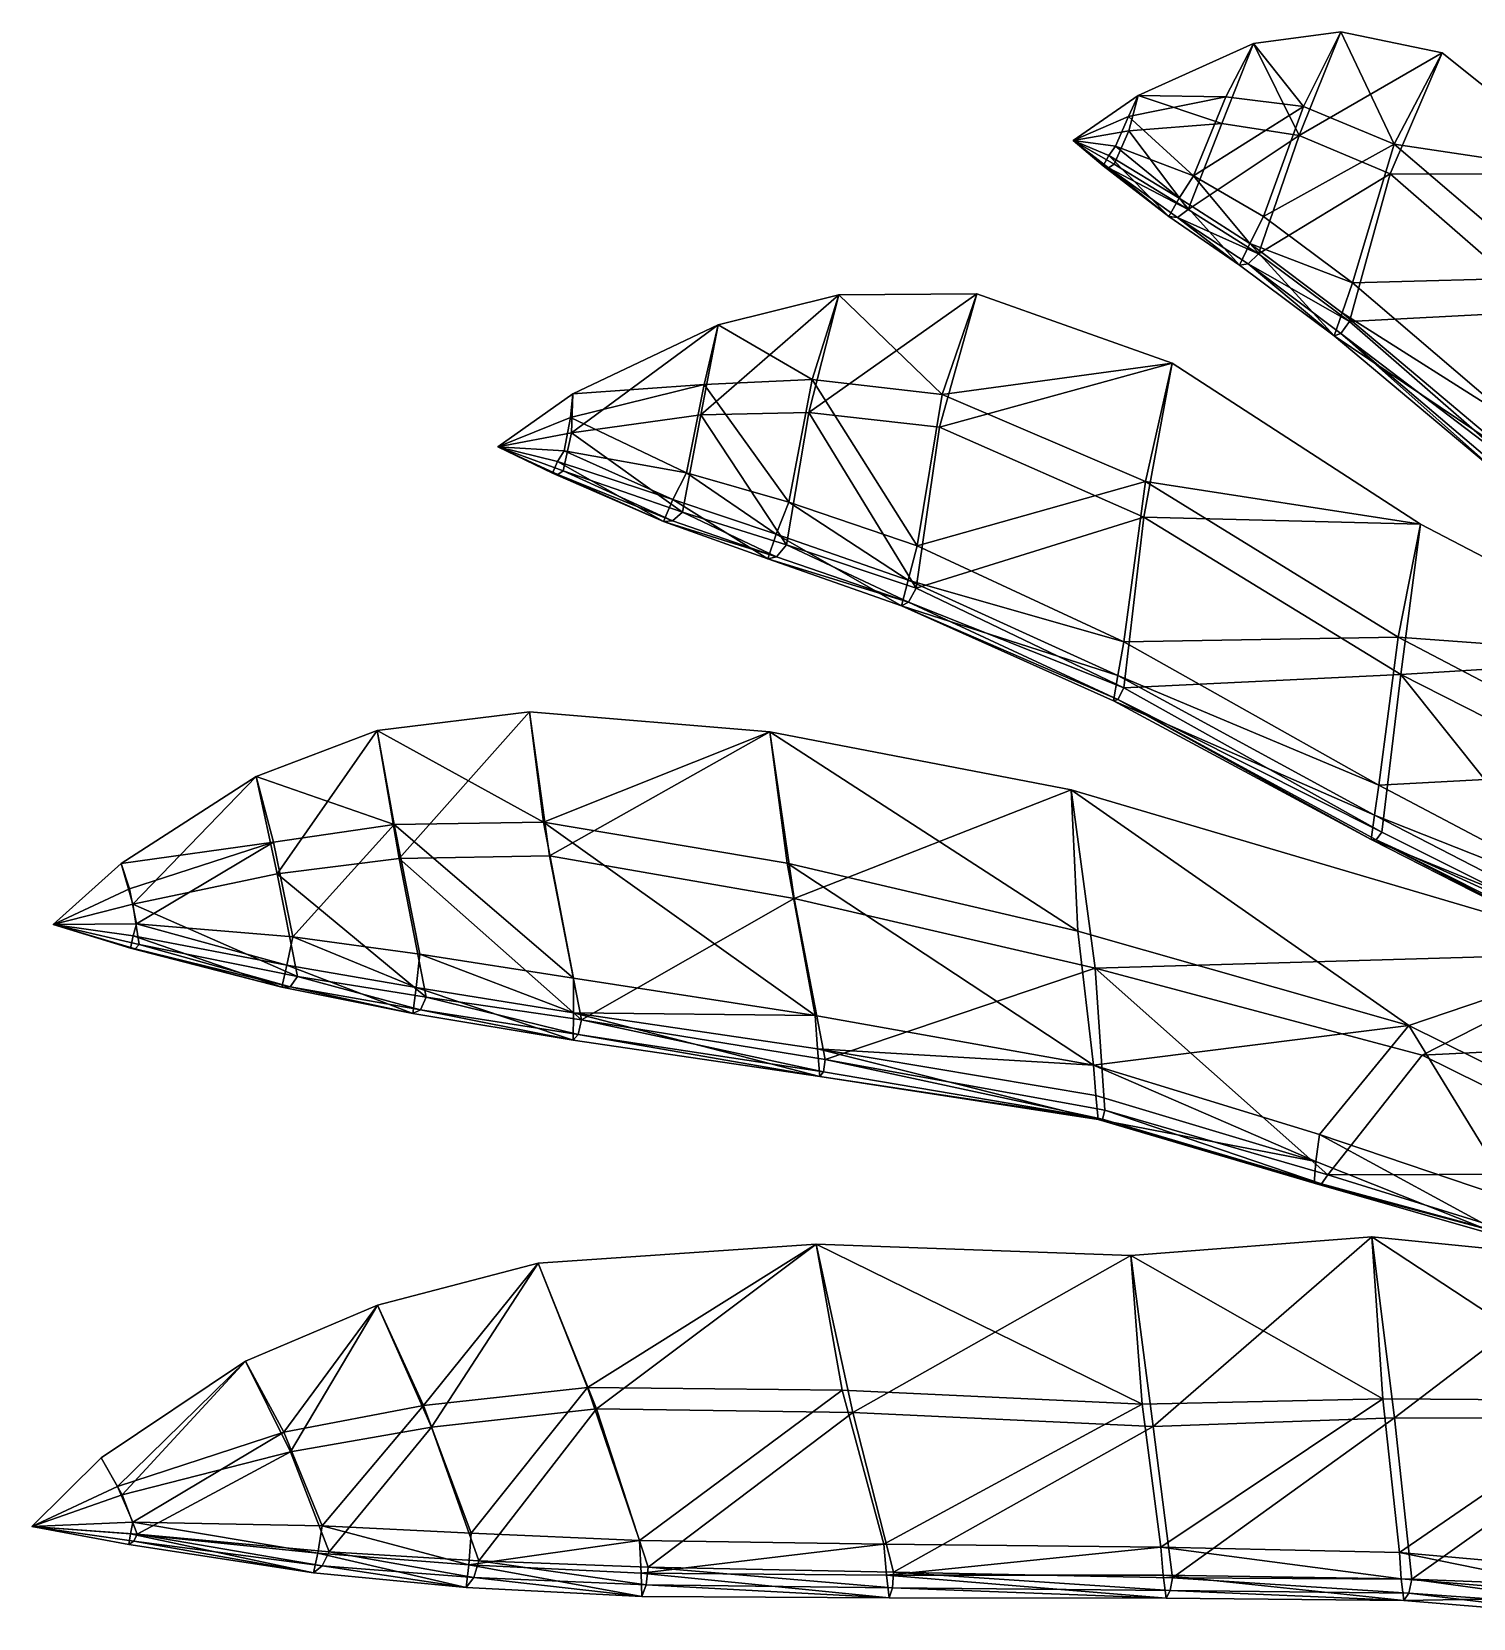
# Model space of a CAD drawing. Extents: x -0.66 to 0.66, y -0.14 to 0.26.
# Drawn here: x -0.6632 to -0.5179, y -0.0588 to 0.1011 of the extents above; entities that cross this region are included whole.
import ezdxf

# ---------------------------------------------------------------- set-up
doc = ezdxf.new("R2010")
doc.units = 0
doc.layers.add('CONDOR$LWO', color=1, linetype='CONTINUOUS')

msp = doc.modelspace()

# ---------------------------------------------------------------- linework, layer by layer
at = {"layer": 'CONDOR$LWO'}
for points in [[(-0.53129, 0.10108, 0.17463), (-0.54007, 0.09989, 0.17811), (-0.53548, 0.09063, 0.17207)], [(-0.54007, 0.09989, 0.17811), (-0.53129, 0.10108, 0.17463), (-0.53503, 0.09353, 0.16995)], [(-0.52105, 0.09894, 0.17156), (-0.53129, 0.10108, 0.17463), (-0.53548, 0.09063, 0.17207)], [(-0.52589, 0.08976, 0.16567), (-0.53503, 0.09353, 0.16995), (-0.53129, 0.10108, 0.17463)], [(-0.53129, 0.10108, 0.17463), (-0.52105, 0.09894, 0.17156), (-0.52589, 0.08976, 0.16567)], [(-0.54327, 0.09184, 0.17566), (-0.54007, 0.09989, 0.17811), (-0.55169, 0.09464, 0.17993)], [(-0.55169, 0.09464, 0.17993), (-0.54007, 0.09989, 0.17811), (-0.54285, 0.09452, 0.17367)], [(-0.54007, 0.09989, 0.17811), (-0.54327, 0.09184, 0.17566), (-0.53548, 0.09063, 0.17207)], [(-0.53503, 0.09353, 0.16995), (-0.54285, 0.09452, 0.17367), (-0.54007, 0.09989, 0.17811)], [(-0.53548, 0.09063, 0.17207), (-0.52631, 0.08677, 0.16788), (-0.52105, 0.09894, 0.17156)], [(-0.50576, 0.08672, 0.1645), (-0.52105, 0.09894, 0.17156), (-0.52631, 0.08677, 0.16788)], [(-0.52589, 0.08976, 0.16567), (-0.52105, 0.09894, 0.17156), (-0.50576, 0.08672, 0.1645)], [(-0.55825, 0.09013, 0.17993), (-0.55263, 0.09109, 0.17904), (-0.55169, 0.09464, 0.17993)], [(-0.55825, 0.09013, 0.17993), (-0.55169, 0.09464, 0.17993), (-0.55267, 0.09253, 0.17766)], [(-0.54285, 0.09452, 0.17367), (-0.55267, 0.09253, 0.17766), (-0.55169, 0.09464, 0.17993)], [(-0.55267, 0.09253, 0.17766), (-0.54285, 0.09452, 0.17367), (-0.54612, 0.08656, 0.16957)], [(-0.55263, 0.09109, 0.17904), (-0.54327, 0.09184, 0.17566), (-0.55169, 0.09464, 0.17993)], [(-0.54612, 0.08656, 0.16957), (-0.54285, 0.09452, 0.17367), (-0.53503, 0.09353, 0.16995)], [(-0.53906, 0.08247, 0.1649), (-0.54612, 0.08656, 0.16957), (-0.53503, 0.09353, 0.16995)], [(-0.53906, 0.08247, 0.1649), (-0.53503, 0.09353, 0.16995), (-0.52589, 0.08976, 0.16567)], [(-0.55825, 0.09013, 0.17993), (-0.55267, 0.09253, 0.17766), (-0.55397, 0.08953, 0.17603)], [(-0.54612, 0.08656, 0.16957), (-0.55397, 0.08953, 0.17603), (-0.55267, 0.09253, 0.17766)], [(-0.54667, 0.08316, 0.17162), (-0.54327, 0.09184, 0.17566), (-0.55263, 0.09109, 0.17904)], [(-0.53548, 0.09063, 0.17207), (-0.54327, 0.09184, 0.17566), (-0.54667, 0.08316, 0.17162)], [(-0.55825, 0.09013, 0.17993), (-0.55411, 0.08773, 0.17741), (-0.55263, 0.09109, 0.17904)], [(-0.55469, 0.08737, 0.17692), (-0.55825, 0.09013, 0.17993), (-0.55523, 0.08755, 0.1761)], [(-0.55411, 0.08773, 0.17741), (-0.55825, 0.09013, 0.17993), (-0.55469, 0.08737, 0.17692)], [(-0.55825, 0.09013, 0.17993), (-0.55466, 0.0886, 0.17585), (-0.55523, 0.08755, 0.1761)], [(-0.55825, 0.09013, 0.17993), (-0.55397, 0.08953, 0.17603), (-0.55466, 0.0886, 0.17585)], [(-0.55411, 0.08773, 0.17741), (-0.54667, 0.08316, 0.17162), (-0.55263, 0.09109, 0.17904)], [(-0.54667, 0.08316, 0.17162), (-0.53956, 0.07868, 0.16713), (-0.53548, 0.09063, 0.17207)], [(-0.52631, 0.08677, 0.16788), (-0.53548, 0.09063, 0.17207), (-0.53956, 0.07868, 0.16713)], [(-0.53009, 0.07578, 0.16038), (-0.53906, 0.08247, 0.1649), (-0.52589, 0.08976, 0.16567)], [(-0.53009, 0.07578, 0.16038), (-0.52589, 0.08976, 0.16567), (-0.51017, 0.0763, 0.15971)], [(-0.51017, 0.0763, 0.15971), (-0.52589, 0.08976, 0.16567), (-0.50576, 0.08672, 0.1645)], [(-0.54862, 0.08246, 0.16939), (-0.55523, 0.08755, 0.1761), (-0.55466, 0.0886, 0.17585)], [(-0.54758, 0.08431, 0.1691), (-0.55466, 0.0886, 0.17585), (-0.55397, 0.08953, 0.17603)], [(-0.55466, 0.0886, 0.17585), (-0.54758, 0.08431, 0.1691), (-0.54862, 0.08246, 0.16939)], [(-0.55397, 0.08953, 0.17603), (-0.54612, 0.08656, 0.16957), (-0.54758, 0.08431, 0.1691)], [(-0.55469, 0.08737, 0.17692), (-0.55523, 0.08755, 0.1761), (-0.54862, 0.08246, 0.16939)], [(-0.54667, 0.08316, 0.17162), (-0.55411, 0.08773, 0.17741), (-0.55469, 0.08737, 0.17692)], [(-0.54862, 0.08246, 0.16939), (-0.54775, 0.08237, 0.17061), (-0.55469, 0.08737, 0.17692)], [(-0.54775, 0.08237, 0.17061), (-0.54667, 0.08316, 0.17162), (-0.55469, 0.08737, 0.17692)], [(-0.54046, 0.07973, 0.1643), (-0.54758, 0.08431, 0.1691), (-0.54612, 0.08656, 0.16957)], [(-0.54612, 0.08656, 0.16957), (-0.53906, 0.08247, 0.1649), (-0.54046, 0.07973, 0.1643)], [(-0.53956, 0.07868, 0.16713), (-0.53041, 0.07186, 0.1627), (-0.52631, 0.08677, 0.16788)], [(-0.51041, 0.07293, 0.16207), (-0.52631, 0.08677, 0.16788), (-0.53041, 0.07186, 0.1627)], [(-0.52631, 0.08677, 0.16788), (-0.51041, 0.07293, 0.16207), (-0.50576, 0.08672, 0.1645)], [(-0.54147, 0.07755, 0.16453), (-0.54862, 0.08246, 0.16939), (-0.54758, 0.08431, 0.1691)], [(-0.53956, 0.07868, 0.16713), (-0.54667, 0.08316, 0.17162), (-0.54775, 0.08237, 0.17061)], [(-0.54758, 0.08431, 0.1691), (-0.54046, 0.07973, 0.1643), (-0.54147, 0.07755, 0.16453)], [(-0.54775, 0.08237, 0.17061), (-0.54862, 0.08246, 0.16939), (-0.54147, 0.07755, 0.16453)], [(-0.54147, 0.07755, 0.16453), (-0.54062, 0.07768, 0.16596), (-0.54775, 0.08237, 0.17061)], [(-0.54062, 0.07768, 0.16596), (-0.53956, 0.07868, 0.16713), (-0.54775, 0.08237, 0.17061)], [(-0.54046, 0.07973, 0.1643), (-0.53906, 0.08247, 0.1649), (-0.53009, 0.07578, 0.16038)], [(-0.53195, 0.07042, 0.1598), (-0.54147, 0.07755, 0.16453), (-0.54046, 0.07973, 0.1643)], [(-0.53041, 0.07186, 0.1627), (-0.53956, 0.07868, 0.16713), (-0.54062, 0.07768, 0.16596)], [(-0.53115, 0.07273, 0.15974), (-0.54046, 0.07973, 0.1643), (-0.53009, 0.07578, 0.16038)], [(-0.54046, 0.07973, 0.1643), (-0.53115, 0.07273, 0.15974), (-0.53195, 0.07042, 0.1598)], [(-0.54062, 0.07768, 0.16596), (-0.54147, 0.07755, 0.16453), (-0.53195, 0.07042, 0.1598)], [(-0.53195, 0.07042, 0.1598), (-0.53128, 0.07067, 0.16144), (-0.54062, 0.07768, 0.16596)], [(-0.53128, 0.07067, 0.16144), (-0.53041, 0.07186, 0.1627), (-0.54062, 0.07768, 0.16596)], [(-0.53115, 0.07273, 0.15974), (-0.53009, 0.07578, 0.16038), (-0.51343, 0.06152, 0.15518)], [(-0.51343, 0.06152, 0.15518), (-0.53009, 0.07578, 0.16038), (-0.51017, 0.0763, 0.15971)], [(-0.59576, 0.06247, 0.1811), (-0.58489, 0.0627, 0.17772), (-0.58185, 0.07457, 0.18119)], [(-0.58185, 0.07457, 0.18119), (-0.59401, 0.07155, 0.18372), (-0.59576, 0.06247, 0.1811)], [(-0.59401, 0.07155, 0.18372), (-0.58185, 0.07457, 0.18119), (-0.58453, 0.06603, 0.17561)], [(-0.58489, 0.0627, 0.17772), (-0.57171, 0.06121, 0.1733), (-0.56797, 0.07467, 0.17763)], [(-0.56797, 0.07467, 0.17763), (-0.58185, 0.07457, 0.18119), (-0.58489, 0.0627, 0.17772)], [(-0.57146, 0.06453, 0.17121), (-0.58453, 0.06603, 0.17561), (-0.58185, 0.07457, 0.18119)], [(-0.58185, 0.07457, 0.18119), (-0.56797, 0.07467, 0.17763), (-0.57146, 0.06453, 0.17121)], [(-0.54827, 0.06768, 0.16963), (-0.56797, 0.07467, 0.17763), (-0.57171, 0.06121, 0.1733)], [(-0.57146, 0.06453, 0.17121), (-0.56797, 0.07467, 0.17763), (-0.54827, 0.06768, 0.16963)], [(-0.53195, 0.07042, 0.1598), (-0.53115, 0.07273, 0.15974), (-0.51419, 0.05847, 0.15463)], [(-0.51343, 0.06152, 0.15518), (-0.51419, 0.05847, 0.15463), (-0.53115, 0.07273, 0.15974)], [(-0.53041, 0.07186, 0.1627), (-0.51363, 0.05725, 0.15756), (-0.51041, 0.07293, 0.16207)], [(-0.59401, 0.07155, 0.18372), (-0.60867, 0.06459, 0.18454), (-0.60881, 0.06065, 0.18418)], [(-0.60881, 0.06065, 0.18418), (-0.59576, 0.06247, 0.1811), (-0.59401, 0.07155, 0.18372)], [(-0.60867, 0.06459, 0.18454), (-0.59401, 0.07155, 0.18372), (-0.59542, 0.06554, 0.17909)], [(-0.58453, 0.06603, 0.17561), (-0.59542, 0.06554, 0.17909), (-0.59401, 0.07155, 0.18372)], [(-0.53128, 0.07067, 0.16144), (-0.53195, 0.07042, 0.1598), (-0.51482, 0.05606, 0.15482)], [(-0.51419, 0.05847, 0.15463), (-0.51482, 0.05606, 0.15482), (-0.53195, 0.07042, 0.1598)], [(-0.51363, 0.05725, 0.15756), (-0.53041, 0.07186, 0.1627), (-0.53128, 0.07067, 0.16144)], [(-0.51433, 0.05624, 0.15629), (-0.53128, 0.07067, 0.16144), (-0.51482, 0.05606, 0.15482)], [(-0.53128, 0.07067, 0.16144), (-0.51433, 0.05624, 0.15629), (-0.51363, 0.05725, 0.15756)], [(-0.57171, 0.06121, 0.1733), (-0.55113, 0.05216, 0.1665), (-0.54827, 0.06768, 0.16963)], [(-0.55096, 0.05576, 0.16429), (-0.57146, 0.06453, 0.17121), (-0.54827, 0.06768, 0.16963)], [(-0.52326, 0.05146, 0.16231), (-0.54827, 0.06768, 0.16963), (-0.55113, 0.05216, 0.1665)], [(-0.55096, 0.05576, 0.16429), (-0.54827, 0.06768, 0.16963), (-0.52326, 0.05146, 0.16231)], [(-0.59542, 0.06554, 0.17909), (-0.58453, 0.06603, 0.17561), (-0.58691, 0.05368, 0.17014)], [(-0.57398, 0.04927, 0.16519), (-0.58691, 0.05368, 0.17014), (-0.58453, 0.06603, 0.17561)], [(-0.58453, 0.06603, 0.17561), (-0.57146, 0.06453, 0.17121), (-0.57398, 0.04927, 0.16519)], [(-0.61621, 0.05923, 0.1848), (-0.60881, 0.06065, 0.18418), (-0.60867, 0.06459, 0.18454)], [(-0.61621, 0.05923, 0.1848), (-0.60867, 0.06459, 0.18454), (-0.60891, 0.0622, 0.18278)], [(-0.60891, 0.0622, 0.18278), (-0.59542, 0.06554, 0.17909), (-0.59722, 0.05661, 0.17475)], [(-0.59542, 0.06554, 0.17909), (-0.60891, 0.0622, 0.18278), (-0.60867, 0.06459, 0.18454)], [(-0.58691, 0.05368, 0.17014), (-0.59722, 0.05661, 0.17475), (-0.59542, 0.06554, 0.17909)], [(-0.57398, 0.04927, 0.16519), (-0.57146, 0.06453, 0.17121), (-0.55096, 0.05576, 0.16429)], [(-0.5976, 0.05266, 0.17679), (-0.59576, 0.06247, 0.1811), (-0.60881, 0.06065, 0.18418)], [(-0.59576, 0.06247, 0.1811), (-0.5976, 0.05266, 0.17679), (-0.58714, 0.04936, 0.17229)], [(-0.58489, 0.0627, 0.17772), (-0.59576, 0.06247, 0.1811), (-0.58714, 0.04936, 0.17229)], [(-0.58489, 0.0627, 0.17772), (-0.58714, 0.04936, 0.17229), (-0.57407, 0.045, 0.16736)], [(-0.57171, 0.06121, 0.1733), (-0.58489, 0.0627, 0.17772), (-0.57407, 0.045, 0.16736)], [(-0.61621, 0.05923, 0.1848), (-0.60891, 0.0622, 0.18278), (-0.60955, 0.05885, 0.18105)], [(-0.59722, 0.05661, 0.17475), (-0.60955, 0.05885, 0.18105), (-0.60891, 0.0622, 0.18278)], [(-0.55113, 0.05216, 0.1665), (-0.57171, 0.06121, 0.1733), (-0.57407, 0.045, 0.16736)], [(-0.61621, 0.05923, 0.1848), (-0.60962, 0.05684, 0.18244), (-0.60881, 0.06065, 0.18418)], [(-0.61017, 0.05644, 0.18188), (-0.61621, 0.05923, 0.1848), (-0.6107, 0.0566, 0.18104)], [(-0.60962, 0.05684, 0.18244), (-0.61621, 0.05923, 0.1848), (-0.61017, 0.05644, 0.18188)], [(-0.61621, 0.05923, 0.1848), (-0.6102, 0.05776, 0.18083), (-0.6107, 0.0566, 0.18104)], [(-0.61621, 0.05923, 0.1848), (-0.60955, 0.05885, 0.18105), (-0.6102, 0.05776, 0.18083)], [(-0.60962, 0.05684, 0.18244), (-0.5976, 0.05266, 0.17679), (-0.60881, 0.06065, 0.18418)], [(-0.59953, 0.05173, 0.17453), (-0.6107, 0.0566, 0.18104), (-0.6102, 0.05776, 0.18083)], [(-0.59859, 0.05393, 0.17419), (-0.6102, 0.05776, 0.18083), (-0.60955, 0.05885, 0.18105)], [(-0.6102, 0.05776, 0.18083), (-0.59859, 0.05393, 0.17419), (-0.59953, 0.05173, 0.17453)], [(-0.60955, 0.05885, 0.18105), (-0.59722, 0.05661, 0.17475), (-0.59859, 0.05393, 0.17419)], [(-0.61017, 0.05644, 0.18188), (-0.6107, 0.0566, 0.18104), (-0.59953, 0.05173, 0.17453)], [(-0.60962, 0.05684, 0.18244), (-0.61017, 0.05644, 0.18188), (-0.59863, 0.05177, 0.17571)], [(-0.59953, 0.05173, 0.17453), (-0.59863, 0.05177, 0.17571), (-0.61017, 0.05644, 0.18188)], [(-0.59863, 0.05177, 0.17571), (-0.5976, 0.05266, 0.17679), (-0.60962, 0.05684, 0.18244)], [(-0.58816, 0.05045, 0.16943), (-0.59859, 0.05393, 0.17419), (-0.59722, 0.05661, 0.17475)], [(-0.59722, 0.05661, 0.17475), (-0.58691, 0.05368, 0.17014), (-0.58816, 0.05045, 0.16943)], [(-0.55313, 0.0396, 0.15911), (-0.57398, 0.04927, 0.16519), (-0.55096, 0.05576, 0.16429)], [(-0.55313, 0.0396, 0.15911), (-0.55096, 0.05576, 0.16429), (-0.52549, 0.04006, 0.15769)], [(-0.52549, 0.04006, 0.15769), (-0.55096, 0.05576, 0.16429), (-0.52326, 0.05146, 0.16231)], [(-0.58903, 0.04794, 0.16961), (-0.59953, 0.05173, 0.17453), (-0.59859, 0.05393, 0.17419)], [(-0.59859, 0.05393, 0.17419), (-0.58816, 0.05045, 0.16943), (-0.58903, 0.04794, 0.16961)], [(-0.57487, 0.0458, 0.16441), (-0.58816, 0.05045, 0.16943), (-0.58691, 0.05368, 0.17014)], [(-0.58691, 0.05368, 0.17014), (-0.57398, 0.04927, 0.16519), (-0.57487, 0.0458, 0.16441)], [(-0.58813, 0.04817, 0.17103), (-0.59863, 0.05177, 0.17571), (-0.59953, 0.05173, 0.17453)], [(-0.58903, 0.04794, 0.16961), (-0.58813, 0.04817, 0.17103), (-0.59953, 0.05173, 0.17453)], [(-0.5976, 0.05266, 0.17679), (-0.59863, 0.05177, 0.17571), (-0.58813, 0.04817, 0.17103)], [(-0.58813, 0.04817, 0.17103), (-0.58714, 0.04936, 0.17229), (-0.5976, 0.05266, 0.17679)], [(-0.57407, 0.045, 0.16736), (-0.55314, 0.03495, 0.16131), (-0.55113, 0.05216, 0.1665)], [(-0.52524, 0.0363, 0.15991), (-0.55113, 0.05216, 0.1665), (-0.55314, 0.03495, 0.16131)], [(-0.55113, 0.05216, 0.1665), (-0.52524, 0.0363, 0.15991), (-0.52326, 0.05146, 0.16231)], [(-0.52549, 0.04006, 0.15769), (-0.52326, 0.05146, 0.16231), (-0.49744, 0.03802, 0.15579)], [(-0.49744, 0.03802, 0.15579), (-0.52326, 0.05146, 0.16231), (-0.52524, 0.0363, 0.15991)], [(-0.57554, 0.04321, 0.16438), (-0.58903, 0.04794, 0.16961), (-0.58816, 0.05045, 0.16943)], [(-0.58816, 0.05045, 0.16943), (-0.57487, 0.0458, 0.16441), (-0.57554, 0.04321, 0.16438)], [(-0.57483, 0.04359, 0.16605), (-0.58813, 0.04817, 0.17103), (-0.58903, 0.04794, 0.16961)], [(-0.58714, 0.04936, 0.17229), (-0.58813, 0.04817, 0.17103), (-0.57483, 0.04359, 0.16605)], [(-0.57483, 0.04359, 0.16605), (-0.57407, 0.045, 0.16736), (-0.58714, 0.04936, 0.17229)], [(-0.57487, 0.0458, 0.16441), (-0.57398, 0.04927, 0.16519), (-0.55313, 0.0396, 0.15911)], [(-0.57554, 0.04321, 0.16438), (-0.57483, 0.04359, 0.16605), (-0.58903, 0.04794, 0.16961)], [(-0.57554, 0.04321, 0.16438), (-0.57487, 0.0458, 0.16441), (-0.55376, 0.03619, 0.15842)], [(-0.55313, 0.0396, 0.15911), (-0.55376, 0.03619, 0.15842), (-0.57487, 0.0458, 0.16441)], [(-0.55314, 0.03495, 0.16131), (-0.57407, 0.045, 0.16736), (-0.57483, 0.04359, 0.16605)], [(-0.55374, 0.03378, 0.16001), (-0.57483, 0.04359, 0.16605), (-0.57554, 0.04321, 0.16438)], [(-0.55376, 0.03619, 0.15842), (-0.55419, 0.03364, 0.15836), (-0.57554, 0.04321, 0.16438)], [(-0.57554, 0.04321, 0.16438), (-0.55419, 0.03364, 0.15836), (-0.55374, 0.03378, 0.16001)], [(-0.57483, 0.04359, 0.16605), (-0.55374, 0.03378, 0.16001), (-0.55314, 0.03495, 0.16131)], [(-0.52743, 0.02513, 0.15329), (-0.55313, 0.0396, 0.15911), (-0.52549, 0.04006, 0.15769)], [(-0.52743, 0.02513, 0.15329), (-0.52549, 0.04006, 0.15769), (-0.49987, 0.02661, 0.15259)], [(-0.49744, 0.03802, 0.15579), (-0.49987, 0.02661, 0.15259), (-0.52549, 0.04006, 0.15769)], [(-0.55376, 0.03619, 0.15842), (-0.55313, 0.0396, 0.15911), (-0.52743, 0.02513, 0.15329)], [(-0.52524, 0.0363, 0.15991), (-0.49943, 0.0232, 0.15495), (-0.49744, 0.03802, 0.15579)], [(-0.55419, 0.03364, 0.15836), (-0.55376, 0.03619, 0.15842), (-0.52788, 0.02212, 0.15273)], [(-0.52743, 0.02513, 0.15329), (-0.52788, 0.02212, 0.15273), (-0.55376, 0.03619, 0.15842)], [(-0.55314, 0.03495, 0.16131), (-0.52714, 0.0204, 0.15544), (-0.52524, 0.0363, 0.15991)], [(-0.52524, 0.0363, 0.15991), (-0.52714, 0.0204, 0.15544), (-0.50282, 0.00826, 0.15)], [(-0.49943, 0.0232, 0.15495), (-0.52524, 0.0363, 0.15991), (-0.50282, 0.00826, 0.15)], [(-0.55374, 0.03378, 0.16001), (-0.55419, 0.03364, 0.15836), (-0.52822, 0.01967, 0.15283)], [(-0.52788, 0.02212, 0.15273), (-0.52822, 0.01967, 0.15283), (-0.55419, 0.03364, 0.15836)], [(-0.52714, 0.0204, 0.15544), (-0.55314, 0.03495, 0.16131), (-0.55374, 0.03378, 0.16001)], [(-0.52772, 0.01963, 0.15423), (-0.55374, 0.03378, 0.16001), (-0.52822, 0.01967, 0.15283)], [(-0.55374, 0.03378, 0.16001), (-0.52772, 0.01963, 0.15423), (-0.52714, 0.0204, 0.15544)], [(-0.61304, 0.03255, 0.18277), (-0.62838, 0.03065, 0.1856), (-0.62617, 0.01774, 0.18154)], [(-0.62838, 0.03065, 0.1856), (-0.61304, 0.03255, 0.18277), (-0.61163, 0.02142, 0.17579)], [(-0.62617, 0.01774, 0.18154), (-0.61103, 0.01804, 0.17772), (-0.61304, 0.03255, 0.18277)], [(-0.5888, 0.03051, 0.17441), (-0.61304, 0.03255, 0.18277), (-0.61103, 0.01804, 0.17772)], [(-0.61163, 0.02142, 0.17579), (-0.61304, 0.03255, 0.18277), (-0.5888, 0.03051, 0.17441)], [(-0.62838, 0.03065, 0.1856), (-0.64058, 0.02602, 0.18721), (-0.63846, 0.01622, 0.18423)], [(-0.64058, 0.02602, 0.18721), (-0.62838, 0.03065, 0.1856), (-0.62665, 0.02119, 0.17956)], [(-0.63846, 0.01622, 0.18423), (-0.62617, 0.01774, 0.18154), (-0.62838, 0.03065, 0.1856)], [(-0.61163, 0.02142, 0.17579), (-0.62665, 0.02119, 0.17956), (-0.62838, 0.03065, 0.1856)], [(-0.58707, 0.01727, 0.16878), (-0.61163, 0.02142, 0.17579), (-0.5888, 0.03051, 0.17441)], [(-0.61103, 0.01804, 0.17772), (-0.58636, 0.01371, 0.17073), (-0.5888, 0.03051, 0.17441)], [(-0.55846, 0.02466, 0.1666), (-0.5888, 0.03051, 0.17441), (-0.58636, 0.01371, 0.17073)], [(-0.5888, 0.03051, 0.17441), (-0.55846, 0.02466, 0.1666), (-0.55778, 0.01042, 0.16119)], [(-0.55778, 0.01042, 0.16119), (-0.58707, 0.01727, 0.16878), (-0.5888, 0.03051, 0.17441)], [(-0.64058, 0.02602, 0.18721), (-0.65416, 0.01726, 0.18684), (-0.653, 0.01314, 0.18643)], [(-0.65416, 0.01726, 0.18684), (-0.64058, 0.02602, 0.18721), (-0.63884, 0.01941, 0.18232)], [(-0.653, 0.01314, 0.18643), (-0.63846, 0.01622, 0.18423), (-0.64058, 0.02602, 0.18721)], [(-0.62665, 0.02119, 0.17956), (-0.63884, 0.01941, 0.18232), (-0.64058, 0.02602, 0.18721)], [(-0.49987, 0.02661, 0.15259), (-0.50318, 0.01235, 0.14766), (-0.52743, 0.02513, 0.15329)], [(-0.58636, 0.01371, 0.17073), (-0.55603, 0.00669, 0.16521), (-0.55846, 0.02466, 0.1666)], [(-0.52441, 0.00091, 0.15271), (-0.55778, 0.01042, 0.16119), (-0.55846, 0.02466, 0.1666)], [(-0.50282, 0.00826, 0.15), (-0.52441, 0.00091, 0.15271), (-0.55846, 0.02466, 0.1666)], [(-0.50282, 0.00826, 0.15), (-0.55846, 0.02466, 0.1666), (-0.55603, 0.00669, 0.16521)], [(-0.52788, 0.02212, 0.15273), (-0.52743, 0.02513, 0.15329), (-0.50318, 0.01235, 0.14766)], [(-0.63686, 0.00987, 0.1776), (-0.63884, 0.01941, 0.18232), (-0.62665, 0.02119, 0.17956)], [(-0.62408, 0.0081, 0.17351), (-0.63686, 0.00987, 0.1776), (-0.62665, 0.02119, 0.17956)], [(-0.62665, 0.02119, 0.17956), (-0.61163, 0.02142, 0.17579), (-0.60859, 0.00569, 0.16901)], [(-0.60859, 0.00569, 0.16901), (-0.62408, 0.0081, 0.17351), (-0.62665, 0.02119, 0.17956)], [(-0.61163, 0.02142, 0.17579), (-0.58707, 0.01727, 0.16878), (-0.58423, 0.00193, 0.16263)], [(-0.58423, 0.00193, 0.16263), (-0.60859, 0.00569, 0.16901), (-0.61163, 0.02142, 0.17579)], [(-0.52822, 0.01967, 0.15283), (-0.52788, 0.02212, 0.15273), (-0.50382, 0.00974, 0.1472)], [(-0.50382, 0.00974, 0.1472), (-0.52788, 0.02212, 0.15273), (-0.50318, 0.01235, 0.14766)], [(-0.63884, 0.01941, 0.18232), (-0.65332, 0.01471, 0.18504), (-0.65416, 0.01726, 0.18684)], [(-0.65332, 0.01471, 0.18504), (-0.63884, 0.01941, 0.18232), (-0.65262, 0.01116, 0.18319)], [(-0.63884, 0.01941, 0.18232), (-0.63686, 0.00987, 0.1776), (-0.65262, 0.01116, 0.18319)], [(-0.50425, 0.00744, 0.14747), (-0.52822, 0.01967, 0.15283), (-0.50382, 0.00974, 0.1472)], [(-0.52772, 0.01963, 0.15423), (-0.52822, 0.01967, 0.15283), (-0.50425, 0.00744, 0.14747)], [(-0.50282, 0.00826, 0.15), (-0.52714, 0.0204, 0.15544), (-0.52772, 0.01963, 0.15423)], [(-0.5036, 0.0075, 0.1488), (-0.52772, 0.01963, 0.15423), (-0.50425, 0.00744, 0.14747)], [(-0.52772, 0.01963, 0.15423), (-0.5036, 0.0075, 0.1488), (-0.50282, 0.00826, 0.15)], [(-0.62617, 0.01774, 0.18154), (-0.63846, 0.01622, 0.18423), (-0.62343, 0.00379, 0.17549)], [(-0.61103, 0.01804, 0.17772), (-0.62617, 0.01774, 0.18154), (-0.60779, 0.0015, 0.17094)], [(-0.62617, 0.01774, 0.18154), (-0.62343, 0.00379, 0.17549), (-0.60779, 0.0015, 0.17094)], [(-0.58636, 0.01371, 0.17073), (-0.61103, 0.01804, 0.17772), (-0.60779, 0.0015, 0.17094)], [(-0.66104, 0.01111, 0.18648), (-0.653, 0.01314, 0.18643), (-0.65416, 0.01726, 0.18684)], [(-0.66104, 0.01111, 0.18648), (-0.65416, 0.01726, 0.18684), (-0.65332, 0.01471, 0.18504)], [(-0.6364, 0.00585, 0.1795), (-0.63846, 0.01622, 0.18423), (-0.653, 0.01314, 0.18643)], [(-0.63846, 0.01622, 0.18423), (-0.6364, 0.00585, 0.1795), (-0.62343, 0.00379, 0.17549)], [(-0.58707, 0.01727, 0.16878), (-0.55778, 0.01042, 0.16119), (-0.5562, -0.00308, 0.15602)], [(-0.5562, -0.00308, 0.15602), (-0.58423, 0.00193, 0.16263), (-0.58707, 0.01727, 0.16878)], [(-0.66104, 0.01111, 0.18648), (-0.65332, 0.01471, 0.18504), (-0.65262, 0.01116, 0.18319)], [(-0.66104, 0.01111, 0.18648), (-0.65236, 0.0091, 0.18453), (-0.653, 0.01314, 0.18643)], [(-0.65236, 0.0091, 0.18453), (-0.6364, 0.00585, 0.1795), (-0.653, 0.01314, 0.18643)], [(-0.60779, 0.0015, 0.17094), (-0.58323, -0.0025, 0.16451), (-0.58636, 0.01371, 0.17073)], [(-0.55603, 0.00669, 0.16521), (-0.58636, 0.01371, 0.17073), (-0.58323, -0.0025, 0.16451)], [(-0.66104, 0.01111, 0.18648), (-0.65262, 0.01116, 0.18319), (-0.65296, 0.00997, 0.18289)], [(-0.65276, 0.00864, 0.18394), (-0.66104, 0.01111, 0.18648), (-0.65323, 0.00873, 0.18305)], [(-0.65236, 0.0091, 0.18453), (-0.66104, 0.01111, 0.18648), (-0.65276, 0.00864, 0.18394)], [(-0.66104, 0.01111, 0.18648), (-0.65296, 0.00997, 0.18289), (-0.65323, 0.00873, 0.18305)], [(-0.63799, 0.00478, 0.17697), (-0.65323, 0.00873, 0.18305), (-0.65296, 0.00997, 0.18289)], [(-0.63747, 0.00702, 0.17686), (-0.65296, 0.00997, 0.18289), (-0.65262, 0.01116, 0.18319)], [(-0.65296, 0.00997, 0.18289), (-0.63747, 0.00702, 0.17686), (-0.63799, 0.00478, 0.17697)], [(-0.65262, 0.01116, 0.18319), (-0.63686, 0.00987, 0.1776), (-0.63747, 0.00702, 0.17686)], [(-0.62446, 0.00475, 0.17261), (-0.63747, 0.00702, 0.17686), (-0.63686, 0.00987, 0.1776)], [(-0.63686, 0.00987, 0.1776), (-0.62408, 0.0081, 0.17351), (-0.62446, 0.00475, 0.17261)], [(-0.5562, -0.00308, 0.15602), (-0.55778, 0.01042, 0.16119), (-0.52441, 0.00091, 0.15271)], [(-0.65276, 0.00864, 0.18394), (-0.65323, 0.00873, 0.18305), (-0.63799, 0.00478, 0.17697)], [(-0.65236, 0.0091, 0.18453), (-0.65276, 0.00864, 0.18394), (-0.63714, 0.00483, 0.17832)], [(-0.63799, 0.00478, 0.17697), (-0.63714, 0.00483, 0.17832), (-0.65276, 0.00864, 0.18394)], [(-0.63714, 0.00483, 0.17832), (-0.6364, 0.00585, 0.1795), (-0.65236, 0.0091, 0.18453)], [(-0.6086, 0.00221, 0.16803), (-0.62446, 0.00475, 0.17261), (-0.62408, 0.0081, 0.17351)], [(-0.62408, 0.0081, 0.17351), (-0.60859, 0.00569, 0.16901), (-0.6086, 0.00221, 0.16803)], [(-0.55603, 0.00669, 0.16521), (-0.52307, -0.00205, 0.15839), (-0.50282, 0.00826, 0.15)], [(-0.4903, -0.01597, 0.14353), (-0.52441, 0.00091, 0.15271), (-0.50282, 0.00826, 0.15)], [(-0.48569, -0.00023, 0.14935), (-0.50282, 0.00826, 0.15), (-0.52307, -0.00205, 0.15839)], [(-0.62478, 0.00215, 0.17262), (-0.63799, 0.00478, 0.17697), (-0.63747, 0.00702, 0.17686)], [(-0.63747, 0.00702, 0.17686), (-0.62446, 0.00475, 0.17261), (-0.62478, 0.00215, 0.17262)], [(-0.58323, -0.0025, 0.16451), (-0.55506, -0.00762, 0.15789), (-0.55603, 0.00669, 0.16521)], [(-0.55603, 0.00669, 0.16521), (-0.55506, -0.00762, 0.15789), (-0.53259, -0.01414, 0.15485)], [(-0.52307, -0.00205, 0.15839), (-0.55603, 0.00669, 0.16521), (-0.53259, -0.01414, 0.15485)], [(-0.63714, 0.00483, 0.17832), (-0.63799, 0.00478, 0.17697), (-0.62478, 0.00215, 0.17262)], [(-0.6364, 0.00585, 0.1795), (-0.63714, 0.00483, 0.17832), (-0.62402, 0.00249, 0.17416)], [(-0.62478, 0.00215, 0.17262), (-0.62402, 0.00249, 0.17416), (-0.63714, 0.00483, 0.17832)], [(-0.62402, 0.00249, 0.17416), (-0.62343, 0.00379, 0.17549), (-0.6364, 0.00585, 0.1795)], [(-0.6086, 0.00221, 0.16803), (-0.60859, 0.00569, 0.16901), (-0.58423, 0.00193, 0.16263)], [(-0.60862, -0.00054, 0.16795), (-0.62478, 0.00215, 0.17262), (-0.62446, 0.00475, 0.17261)], [(-0.62446, 0.00475, 0.17261), (-0.6086, 0.00221, 0.16803), (-0.60862, -0.00054, 0.16795)], [(-0.62343, 0.00379, 0.17549), (-0.62402, 0.00249, 0.17416), (-0.60811, 0.00003, 0.16956)], [(-0.60811, 0.00003, 0.16956), (-0.60779, 0.0015, 0.17094), (-0.62343, 0.00379, 0.17549)], [(-0.62402, 0.00249, 0.17416), (-0.62478, 0.00215, 0.17262), (-0.60862, -0.00054, 0.16795)], [(-0.60862, -0.00054, 0.16795), (-0.60811, 0.00003, 0.16956), (-0.62402, 0.00249, 0.17416)], [(-0.58379, -0.00423, 0.16176), (-0.60862, -0.00054, 0.16795), (-0.6086, 0.00221, 0.16803)], [(-0.58423, 0.00193, 0.16263), (-0.58402, -0.00144, 0.16173), (-0.6086, 0.00221, 0.16803)], [(-0.58402, -0.00144, 0.16173), (-0.58379, -0.00423, 0.16176), (-0.6086, 0.00221, 0.16803)], [(-0.58402, -0.00144, 0.16173), (-0.58423, 0.00193, 0.16263), (-0.5562, -0.00308, 0.15602)], [(-0.60811, 0.00003, 0.16956), (-0.60862, -0.00054, 0.16795), (-0.58379, -0.00423, 0.16176)], [(-0.60779, 0.0015, 0.17094), (-0.60811, 0.00003, 0.16956), (-0.58342, -0.00373, 0.16322)], [(-0.58342, -0.00373, 0.16322), (-0.60811, 0.00003, 0.16956), (-0.58379, -0.00423, 0.16176)], [(-0.58323, -0.0025, 0.16451), (-0.60779, 0.0015, 0.17094), (-0.58342, -0.00373, 0.16322)], [(-0.52441, 0.00091, 0.15271), (-0.53343, -0.01006, 0.15116), (-0.5562, -0.00308, 0.15602)], [(-0.51357, -0.01679, 0.14671), (-0.53343, -0.01006, 0.15116), (-0.52441, 0.00091, 0.15271)], [(-0.4903, -0.01597, 0.14353), (-0.51357, -0.01679, 0.14671), (-0.52441, 0.00091, 0.15271)], [(-0.5562, -0.00308, 0.15602), (-0.55597, -0.00613, 0.15529), (-0.58402, -0.00144, 0.16173)], [(-0.55574, -0.00855, 0.15516), (-0.58379, -0.00423, 0.16176), (-0.58402, -0.00144, 0.16173)], [(-0.55597, -0.00613, 0.15529), (-0.55574, -0.00855, 0.15516), (-0.58402, -0.00144, 0.16173)], [(-0.52307, -0.00205, 0.15839), (-0.49888, -0.01402, 0.15374), (-0.48569, -0.00023, 0.14935)], [(-0.58323, -0.0025, 0.16451), (-0.58342, -0.00373, 0.16322), (-0.5553, -0.00852, 0.15671)], [(-0.55506, -0.00762, 0.15789), (-0.58323, -0.0025, 0.16451), (-0.5553, -0.00852, 0.15671)], [(-0.5562, -0.00308, 0.15602), (-0.53343, -0.01006, 0.15116), (-0.53378, -0.01277, 0.15044)], [(-0.53378, -0.01277, 0.15044), (-0.55597, -0.00613, 0.15529), (-0.5562, -0.00308, 0.15602)], [(-0.52307, -0.00205, 0.15839), (-0.53259, -0.01414, 0.15485), (-0.49888, -0.01402, 0.15374)], [(-0.5553, -0.00852, 0.15671), (-0.58342, -0.00373, 0.16322), (-0.58379, -0.00423, 0.16176)], [(-0.58379, -0.00423, 0.16176), (-0.55574, -0.00855, 0.15516), (-0.5553, -0.00852, 0.15671)], [(-0.55574, -0.00855, 0.15516), (-0.55597, -0.00613, 0.15529), (-0.53378, -0.01277, 0.15044)], [(-0.55506, -0.00762, 0.15789), (-0.5553, -0.00852, 0.15671), (-0.53324, -0.01504, 0.15314)], [(-0.53259, -0.01414, 0.15485), (-0.55506, -0.00762, 0.15789), (-0.53324, -0.01504, 0.15314)], [(-0.53324, -0.01504, 0.15314), (-0.5553, -0.00852, 0.15671), (-0.55574, -0.00855, 0.15516)], [(-0.53397, -0.01496, 0.15045), (-0.55574, -0.00855, 0.15516), (-0.53378, -0.01277, 0.15044)], [(-0.55574, -0.00855, 0.15516), (-0.53397, -0.01496, 0.15045), (-0.53324, -0.01504, 0.15314)], [(-0.51378, -0.02074, 0.14622), (-0.53378, -0.01277, 0.15044), (-0.53343, -0.01006, 0.15116)], [(-0.53343, -0.01006, 0.15116), (-0.51357, -0.01679, 0.14671), (-0.51378, -0.02074, 0.14622)], [(-0.53397, -0.01496, 0.15045), (-0.53378, -0.01277, 0.15044), (-0.51378, -0.02074, 0.14622)], [(-0.53259, -0.01414, 0.15485), (-0.53324, -0.01504, 0.15314), (-0.50498, -0.02268, 0.15256)], [(-0.49888, -0.01402, 0.15374), (-0.53259, -0.01414, 0.15485), (-0.50498, -0.02268, 0.15256)], [(-0.50498, -0.02268, 0.15256), (-0.53397, -0.01496, 0.15045), (-0.51378, -0.02074, 0.14622)], [(-0.53324, -0.01504, 0.15314), (-0.53397, -0.01496, 0.15045), (-0.50498, -0.02268, 0.15256)], [(-0.52814, -0.02037, 0.15598), (-0.52704, -0.03669, 0.15351), (-0.55243, -0.02225, 0.16115)], [(-0.52814, -0.02037, 0.15598), (-0.55243, -0.02225, 0.16115), (-0.55017, -0.0395, 0.16158)], [(-0.55017, -0.0395, 0.16158), (-0.52586, -0.0386, 0.1563), (-0.52814, -0.02037, 0.15598)], [(-0.50306, -0.03687, 0.14781), (-0.52704, -0.03669, 0.15351), (-0.52814, -0.02037, 0.15598)], [(-0.50498, -0.02268, 0.15256), (-0.50306, -0.03687, 0.14781), (-0.52814, -0.02037, 0.15598)], [(-0.50498, -0.02268, 0.15256), (-0.52814, -0.02037, 0.15598), (-0.52586, -0.0386, 0.1563)], [(-0.58414, -0.0211, 0.1685), (-0.61215, -0.02304, 0.17618), (-0.60628, -0.03771, 0.17539)], [(-0.6072, -0.03557, 0.17276), (-0.61215, -0.02304, 0.17618), (-0.58414, -0.0211, 0.1685)], [(-0.58151, -0.03583, 0.16624), (-0.6072, -0.03557, 0.17276), (-0.58414, -0.0211, 0.1685)], [(-0.60628, -0.03771, 0.17539), (-0.58046, -0.03806, 0.16888), (-0.58414, -0.0211, 0.1685)], [(-0.55243, -0.02225, 0.16115), (-0.58414, -0.0211, 0.1685), (-0.58046, -0.03806, 0.16888)], [(-0.58414, -0.0211, 0.1685), (-0.55243, -0.02225, 0.16115), (-0.55131, -0.03724, 0.15893)], [(-0.55131, -0.03724, 0.15893), (-0.58151, -0.03583, 0.16624), (-0.58414, -0.0211, 0.1685)], [(-0.58046, -0.03806, 0.16888), (-0.55017, -0.0395, 0.16158), (-0.55243, -0.02225, 0.16115)], [(-0.52704, -0.03669, 0.15351), (-0.55131, -0.03724, 0.15893), (-0.55243, -0.02225, 0.16115)], [(-0.61215, -0.02304, 0.17618), (-0.62833, -0.02725, 0.18006), (-0.62291, -0.03955, 0.17944)], [(-0.62371, -0.03738, 0.17671), (-0.62833, -0.02725, 0.18006), (-0.61215, -0.02304, 0.17618)], [(-0.6072, -0.03557, 0.17276), (-0.62371, -0.03738, 0.17671), (-0.61215, -0.02304, 0.17618)], [(-0.62291, -0.03955, 0.17944), (-0.60628, -0.03771, 0.17539), (-0.61215, -0.02304, 0.17618)], [(-0.52586, -0.0386, 0.1563), (-0.50142, -0.03869, 0.15288), (-0.50498, -0.02268, 0.15256)], [(-0.62833, -0.02725, 0.18006), (-0.64165, -0.03292, 0.18295), (-0.6371, -0.04204, 0.18264)], [(-0.63777, -0.04007, 0.18002), (-0.64165, -0.03292, 0.18295), (-0.62833, -0.02725, 0.18006)], [(-0.62371, -0.03738, 0.17671), (-0.63777, -0.04007, 0.18002), (-0.62833, -0.02725, 0.18006)], [(-0.6371, -0.04204, 0.18264), (-0.62291, -0.03955, 0.17944), (-0.62833, -0.02725, 0.18006)], [(-0.64165, -0.03292, 0.18295), (-0.65619, -0.04265, 0.18583), (-0.65406, -0.04638, 0.18597)], [(-0.65619, -0.04265, 0.18583), (-0.64165, -0.03292, 0.18295), (-0.65454, -0.04554, 0.18424)], [(-0.64165, -0.03292, 0.18295), (-0.63777, -0.04007, 0.18002), (-0.65454, -0.04554, 0.18424)], [(-0.65406, -0.04638, 0.18597), (-0.6371, -0.04204, 0.18264), (-0.64165, -0.03292, 0.18295)], [(-0.61892, -0.05025, 0.17424), (-0.62371, -0.03738, 0.17671), (-0.6072, -0.03557, 0.17276)], [(-0.60194, -0.05097, 0.17012), (-0.61892, -0.05025, 0.17424), (-0.6072, -0.03557, 0.17276)], [(-0.60194, -0.05097, 0.17012), (-0.6072, -0.03557, 0.17276), (-0.58151, -0.03583, 0.16624)], [(-0.57733, -0.05135, 0.16409), (-0.60194, -0.05097, 0.17012), (-0.58151, -0.03583, 0.16624)], [(-0.57733, -0.05135, 0.16409), (-0.58151, -0.03583, 0.16624), (-0.55131, -0.03724, 0.15893)], [(-0.54942, -0.05166, 0.15691), (-0.55131, -0.03724, 0.15893), (-0.52704, -0.03669, 0.15351)], [(-0.52704, -0.03669, 0.15351), (-0.52538, -0.05219, 0.15131), (-0.54942, -0.05166, 0.15691)], [(-0.52538, -0.05219, 0.15131), (-0.52704, -0.03669, 0.15351), (-0.50306, -0.03687, 0.14781)], [(-0.63391, -0.04951, 0.178), (-0.63777, -0.04007, 0.18002), (-0.62371, -0.03738, 0.17671)], [(-0.61892, -0.05025, 0.17424), (-0.63391, -0.04951, 0.178), (-0.62371, -0.03738, 0.17671)], [(-0.60628, -0.03771, 0.17539), (-0.62291, -0.03955, 0.17944), (-0.61814, -0.05302, 0.17717)], [(-0.61814, -0.05302, 0.17717), (-0.60107, -0.05365, 0.17295), (-0.60628, -0.03771, 0.17539)], [(-0.58046, -0.03806, 0.16888), (-0.60628, -0.03771, 0.17539), (-0.60107, -0.05365, 0.17295)], [(-0.60107, -0.05365, 0.17295), (-0.57634, -0.05418, 0.16688), (-0.58046, -0.03806, 0.16888)], [(-0.55017, -0.0395, 0.16158), (-0.58046, -0.03806, 0.16888), (-0.57634, -0.05418, 0.16688)], [(-0.54942, -0.05166, 0.15691), (-0.57733, -0.05135, 0.16409), (-0.55131, -0.03724, 0.15893)], [(-0.50306, -0.03687, 0.14781), (-0.5032, -0.05417, 0.14464), (-0.52538, -0.05219, 0.15131)], [(-0.62291, -0.03955, 0.17944), (-0.6371, -0.04204, 0.18264), (-0.63322, -0.05211, 0.18082)], [(-0.63322, -0.05211, 0.18082), (-0.61814, -0.05302, 0.17717), (-0.62291, -0.03955, 0.17944)], [(-0.57634, -0.05418, 0.16688), (-0.54825, -0.05474, 0.16027), (-0.55017, -0.0395, 0.16158)], [(-0.52586, -0.0386, 0.1563), (-0.55017, -0.0395, 0.16158), (-0.54825, -0.05474, 0.16027)], [(-0.54825, -0.05474, 0.16027), (-0.52412, -0.05486, 0.15484), (-0.52586, -0.0386, 0.1563)], [(-0.50142, -0.03869, 0.15288), (-0.52586, -0.0386, 0.1563), (-0.52412, -0.05486, 0.15484)], [(-0.52412, -0.05486, 0.15484), (-0.50166, -0.05576, 0.15061), (-0.50142, -0.03869, 0.15288)], [(-0.65454, -0.04554, 0.18424), (-0.63777, -0.04007, 0.18002), (-0.65301, -0.04912, 0.18342)], [(-0.63777, -0.04007, 0.18002), (-0.63391, -0.04951, 0.178), (-0.65301, -0.04912, 0.18342)], [(-0.66319, -0.04957, 0.18685), (-0.65406, -0.04638, 0.18597), (-0.65619, -0.04265, 0.18583)], [(-0.66319, -0.04957, 0.18685), (-0.65619, -0.04265, 0.18583), (-0.65454, -0.04554, 0.18424)], [(-0.6371, -0.04204, 0.18264), (-0.65406, -0.04638, 0.18597), (-0.65255, -0.05035, 0.18525)], [(-0.65255, -0.05035, 0.18525), (-0.63322, -0.05211, 0.18082), (-0.6371, -0.04204, 0.18264)], [(-0.66319, -0.04957, 0.18685), (-0.65454, -0.04554, 0.18424), (-0.65301, -0.04912, 0.18342)], [(-0.66319, -0.04957, 0.18685), (-0.65255, -0.05035, 0.18525), (-0.65406, -0.04638, 0.18597)], [(-0.66319, -0.04957, 0.18685), (-0.65301, -0.04912, 0.18342), (-0.65324, -0.05029, 0.18346)], [(-0.63436, -0.05226, 0.17806), (-0.65324, -0.05029, 0.18346), (-0.65301, -0.04912, 0.18342)], [(-0.65301, -0.04912, 0.18342), (-0.63391, -0.04951, 0.178), (-0.63436, -0.05226, 0.17806)], [(-0.61913, -0.05344, 0.17425), (-0.63436, -0.05226, 0.17806), (-0.63391, -0.04951, 0.178)], [(-0.63391, -0.04951, 0.178), (-0.61892, -0.05025, 0.17424), (-0.61913, -0.05344, 0.17425)], [(-0.6529, -0.05105, 0.18484), (-0.66319, -0.04957, 0.18685), (-0.65341, -0.05138, 0.18398)], [(-0.65255, -0.05035, 0.18525), (-0.66319, -0.04957, 0.18685), (-0.6529, -0.05105, 0.18484)], [(-0.66319, -0.04957, 0.18685), (-0.65324, -0.05029, 0.18346), (-0.65341, -0.05138, 0.18398)], [(-0.6348, -0.05422, 0.17879), (-0.65341, -0.05138, 0.18398), (-0.65324, -0.05029, 0.18346)], [(-0.6529, -0.05105, 0.18484), (-0.65341, -0.05138, 0.18398), (-0.6348, -0.05422, 0.17879)], [(-0.65324, -0.05029, 0.18346), (-0.63436, -0.05226, 0.17806), (-0.6348, -0.05422, 0.17879)], [(-0.65255, -0.05035, 0.18525), (-0.6529, -0.05105, 0.18484), (-0.63391, -0.05352, 0.18003)], [(-0.6348, -0.05422, 0.17879), (-0.63391, -0.05352, 0.18003), (-0.6529, -0.05105, 0.18484)], [(-0.63391, -0.05352, 0.18003), (-0.63322, -0.05211, 0.18082), (-0.65255, -0.05035, 0.18525)], [(-0.61913, -0.05344, 0.17425), (-0.61892, -0.05025, 0.17424), (-0.60194, -0.05097, 0.17012)], [(-0.60178, -0.05426, 0.17006), (-0.61913, -0.05344, 0.17425), (-0.60194, -0.05097, 0.17012)], [(-0.60178, -0.05426, 0.17006), (-0.60194, -0.05097, 0.17012), (-0.57733, -0.05135, 0.16409)], [(-0.6194, -0.0557, 0.17495), (-0.6348, -0.05422, 0.17879), (-0.63436, -0.05226, 0.17806)], [(-0.63436, -0.05226, 0.17806), (-0.61913, -0.05344, 0.17425), (-0.6194, -0.0557, 0.17495)], [(-0.63322, -0.05211, 0.18082), (-0.63391, -0.05352, 0.18003), (-0.61865, -0.05471, 0.17629)], [(-0.61865, -0.05471, 0.17629), (-0.61814, -0.05302, 0.17717), (-0.63322, -0.05211, 0.18082)], [(-0.57733, -0.05135, 0.16409), (-0.57705, -0.05447, 0.16404), (-0.60178, -0.05426, 0.17006)], [(-0.57705, -0.05447, 0.16404), (-0.57733, -0.05135, 0.16409), (-0.54942, -0.05166, 0.15691)], [(-0.54942, -0.05166, 0.15691), (-0.54919, -0.05446, 0.15728), (-0.57705, -0.05447, 0.16404)], [(-0.54942, -0.05166, 0.15691), (-0.52538, -0.05219, 0.15131), (-0.52519, -0.05483, 0.15178)], [(-0.52519, -0.05483, 0.15178), (-0.54919, -0.05446, 0.15728), (-0.54942, -0.05166, 0.15691)], [(-0.52538, -0.05219, 0.15131), (-0.5032, -0.05417, 0.14464), (-0.50339, -0.05667, 0.14525)], [(-0.50339, -0.05667, 0.14525), (-0.52519, -0.05483, 0.15178), (-0.52538, -0.05219, 0.15131)], [(-0.63391, -0.05352, 0.18003), (-0.6348, -0.05422, 0.17879), (-0.6194, -0.0557, 0.17495)], [(-0.6194, -0.0557, 0.17495), (-0.61865, -0.05471, 0.17629), (-0.63391, -0.05352, 0.18003)], [(-0.60172, -0.05663, 0.17069), (-0.6194, -0.0557, 0.17495), (-0.61913, -0.05344, 0.17425)], [(-0.61913, -0.05344, 0.17425), (-0.60178, -0.05426, 0.17006), (-0.60172, -0.05663, 0.17069)], [(-0.61814, -0.05302, 0.17717), (-0.61865, -0.05471, 0.17629), (-0.60126, -0.05545, 0.17205)], [(-0.60126, -0.05545, 0.17205), (-0.60107, -0.05365, 0.17295), (-0.61814, -0.05302, 0.17717)], [(-0.57679, -0.05677, 0.16463), (-0.60172, -0.05663, 0.17069), (-0.60178, -0.05426, 0.17006)], [(-0.57705, -0.05447, 0.16404), (-0.57679, -0.05677, 0.16463), (-0.60178, -0.05426, 0.17006)], [(-0.60107, -0.05365, 0.17295), (-0.60126, -0.05545, 0.17205), (-0.57645, -0.05576, 0.16598)], [(-0.57634, -0.05418, 0.16688), (-0.60107, -0.05365, 0.17295), (-0.57645, -0.05576, 0.16598)], [(-0.57634, -0.05418, 0.16688), (-0.57645, -0.05576, 0.16598), (-0.54848, -0.05603, 0.1594)], [(-0.54825, -0.05474, 0.16027), (-0.57634, -0.05418, 0.16688), (-0.54848, -0.05603, 0.1594)], [(-0.61865, -0.05471, 0.17629), (-0.6194, -0.0557, 0.17495), (-0.60172, -0.05663, 0.17069)], [(-0.60172, -0.05663, 0.17069), (-0.60126, -0.05545, 0.17205), (-0.61865, -0.05471, 0.17629)], [(-0.60126, -0.05545, 0.17205), (-0.60172, -0.05663, 0.17069), (-0.57679, -0.05677, 0.16463)], [(-0.57645, -0.05576, 0.16598), (-0.60126, -0.05545, 0.17205), (-0.57679, -0.05677, 0.16463)], [(-0.54919, -0.05446, 0.15728), (-0.54888, -0.05679, 0.15808), (-0.57705, -0.05447, 0.16404)], [(-0.54888, -0.05679, 0.15808), (-0.57679, -0.05677, 0.16463), (-0.57705, -0.05447, 0.16404)], [(-0.57645, -0.05576, 0.16598), (-0.57679, -0.05677, 0.16463), (-0.54888, -0.05679, 0.15808)], [(-0.54848, -0.05603, 0.1594), (-0.57645, -0.05576, 0.16598), (-0.54888, -0.05679, 0.15808)], [(-0.54919, -0.05446, 0.15728), (-0.52519, -0.05483, 0.15178), (-0.52494, -0.05703, 0.15255)], [(-0.52494, -0.05703, 0.15255), (-0.54888, -0.05679, 0.15808), (-0.54919, -0.05446, 0.15728)], [(-0.54825, -0.05474, 0.16027), (-0.54848, -0.05603, 0.1594), (-0.52443, -0.05627, 0.15398)], [(-0.52412, -0.05486, 0.15484), (-0.54825, -0.05474, 0.16027), (-0.52443, -0.05627, 0.15398)], [(-0.52494, -0.05703, 0.15255), (-0.52519, -0.05483, 0.15178), (-0.50339, -0.05667, 0.14525)], [(-0.52412, -0.05486, 0.15484), (-0.52443, -0.05627, 0.15398), (-0.50255, -0.05783, 0.14856)], [(-0.50166, -0.05576, 0.15061), (-0.52412, -0.05486, 0.15484), (-0.50255, -0.05783, 0.14856)], [(-0.54848, -0.05603, 0.1594), (-0.54888, -0.05679, 0.15808), (-0.52494, -0.05703, 0.15255)], [(-0.52443, -0.05627, 0.15398), (-0.54848, -0.05603, 0.1594), (-0.52494, -0.05703, 0.15255)], [(-0.52443, -0.05627, 0.15398), (-0.52494, -0.05703, 0.15255), (-0.5034, -0.05881, 0.1463)], [(-0.5034, -0.05881, 0.1463), (-0.52494, -0.05703, 0.15255), (-0.50339, -0.05667, 0.14525)], [(-0.50255, -0.05783, 0.14856), (-0.52443, -0.05627, 0.15398), (-0.5034, -0.05881, 0.1463)]]:
    msp.add_3dface(points, dxfattribs=at)

doc.saveas('drawing.dxf')
